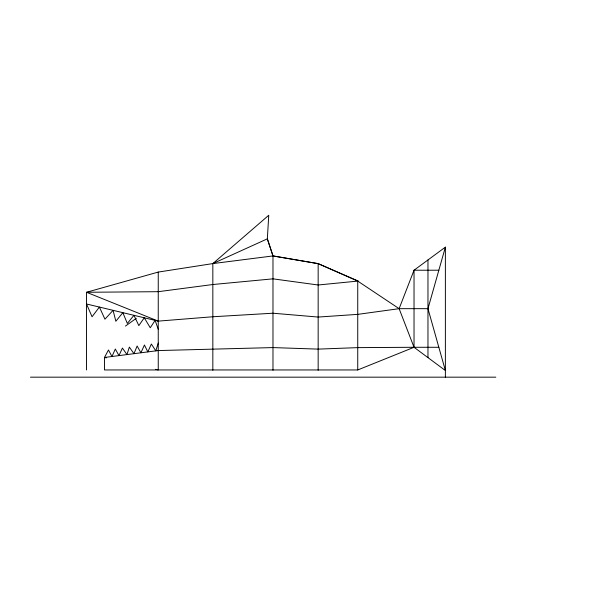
<?xml version="1.0" encoding="UTF-8"?>
<svg xmlns="http://www.w3.org/2000/svg" width="609" height="609" viewBox="0 0 609 609"><rect width="100%" height="100%" fill="white"/><g stroke="black" fill="none" stroke-linecap="round" stroke-linejoin="round"><path stroke-width="0.91" d="M427.967 308.672L445.377 247.14L414.029 270.221L399.123 308.672L414.029 347.282L445.377 370.516L427.967 308.672L399.123 308.672L357.742 314.366L318.157 317.061L272.977 313.216L212.838 316.756L158.249 321.126L86.531 303.99L92.058 316.756L99.389 307.065L104.946 319.192L113.076 310.331L115.847 321.255L122.843 312.668L127.334 323.425L133.965 315.325L138.837 325.602L144.257 317.784L150.271 327.764L155.097 320.372L158.249 329.271M158.249 343.08L155.805 350.875L151.344 344.039L147.835 351.895L144.44 344.998L140.915 352.786L137.124 346.019L133.965 353.677L129.344 347.1L126.969 354.583L122.401 348.066L118.976 355.603L115.314 349.048L111.965 356.509L108.463 350L104.466 357.475L104.466 369.952L357.742 369.96L414.029 347.282L438.838 347.282M212.838 370.242L212.838 263.583L268.752 215.274L267.343 238.85L272.977 255.932L212.838 263.583L158.249 272.071L86.531 292.274L86.531 369.952M125.446 326.081L136.279 318.34M212.838 263.583L267.343 238.85L273.007 255.902M438.845 270.221L414.029 270.221L414.029 347.282L357.742 347.632L318.157 349.117L272.977 347.587L158.249 350.556L104.466 357.475L106.293 357.894M30.45 377.169L495.81 377.169M272.977 370.242L272.977 255.932L318.157 263.628L358.572 281.206M272.977 255.932L318.157 263.667M155.516 369.32L158.249 369.952L158.249 272.071M158.249 321.126L86.531 292.274L158.249 291.688L212.838 284.517L272.977 278.846L318.157 284.997L357.742 281.092L399.123 308.672M445.377 247.14L445.377 377.169M427.967 259.959L427.967 357.612M357.742 369.96L357.742 281.092L318.157 263.628L318.157 370.242"/></g></svg>
